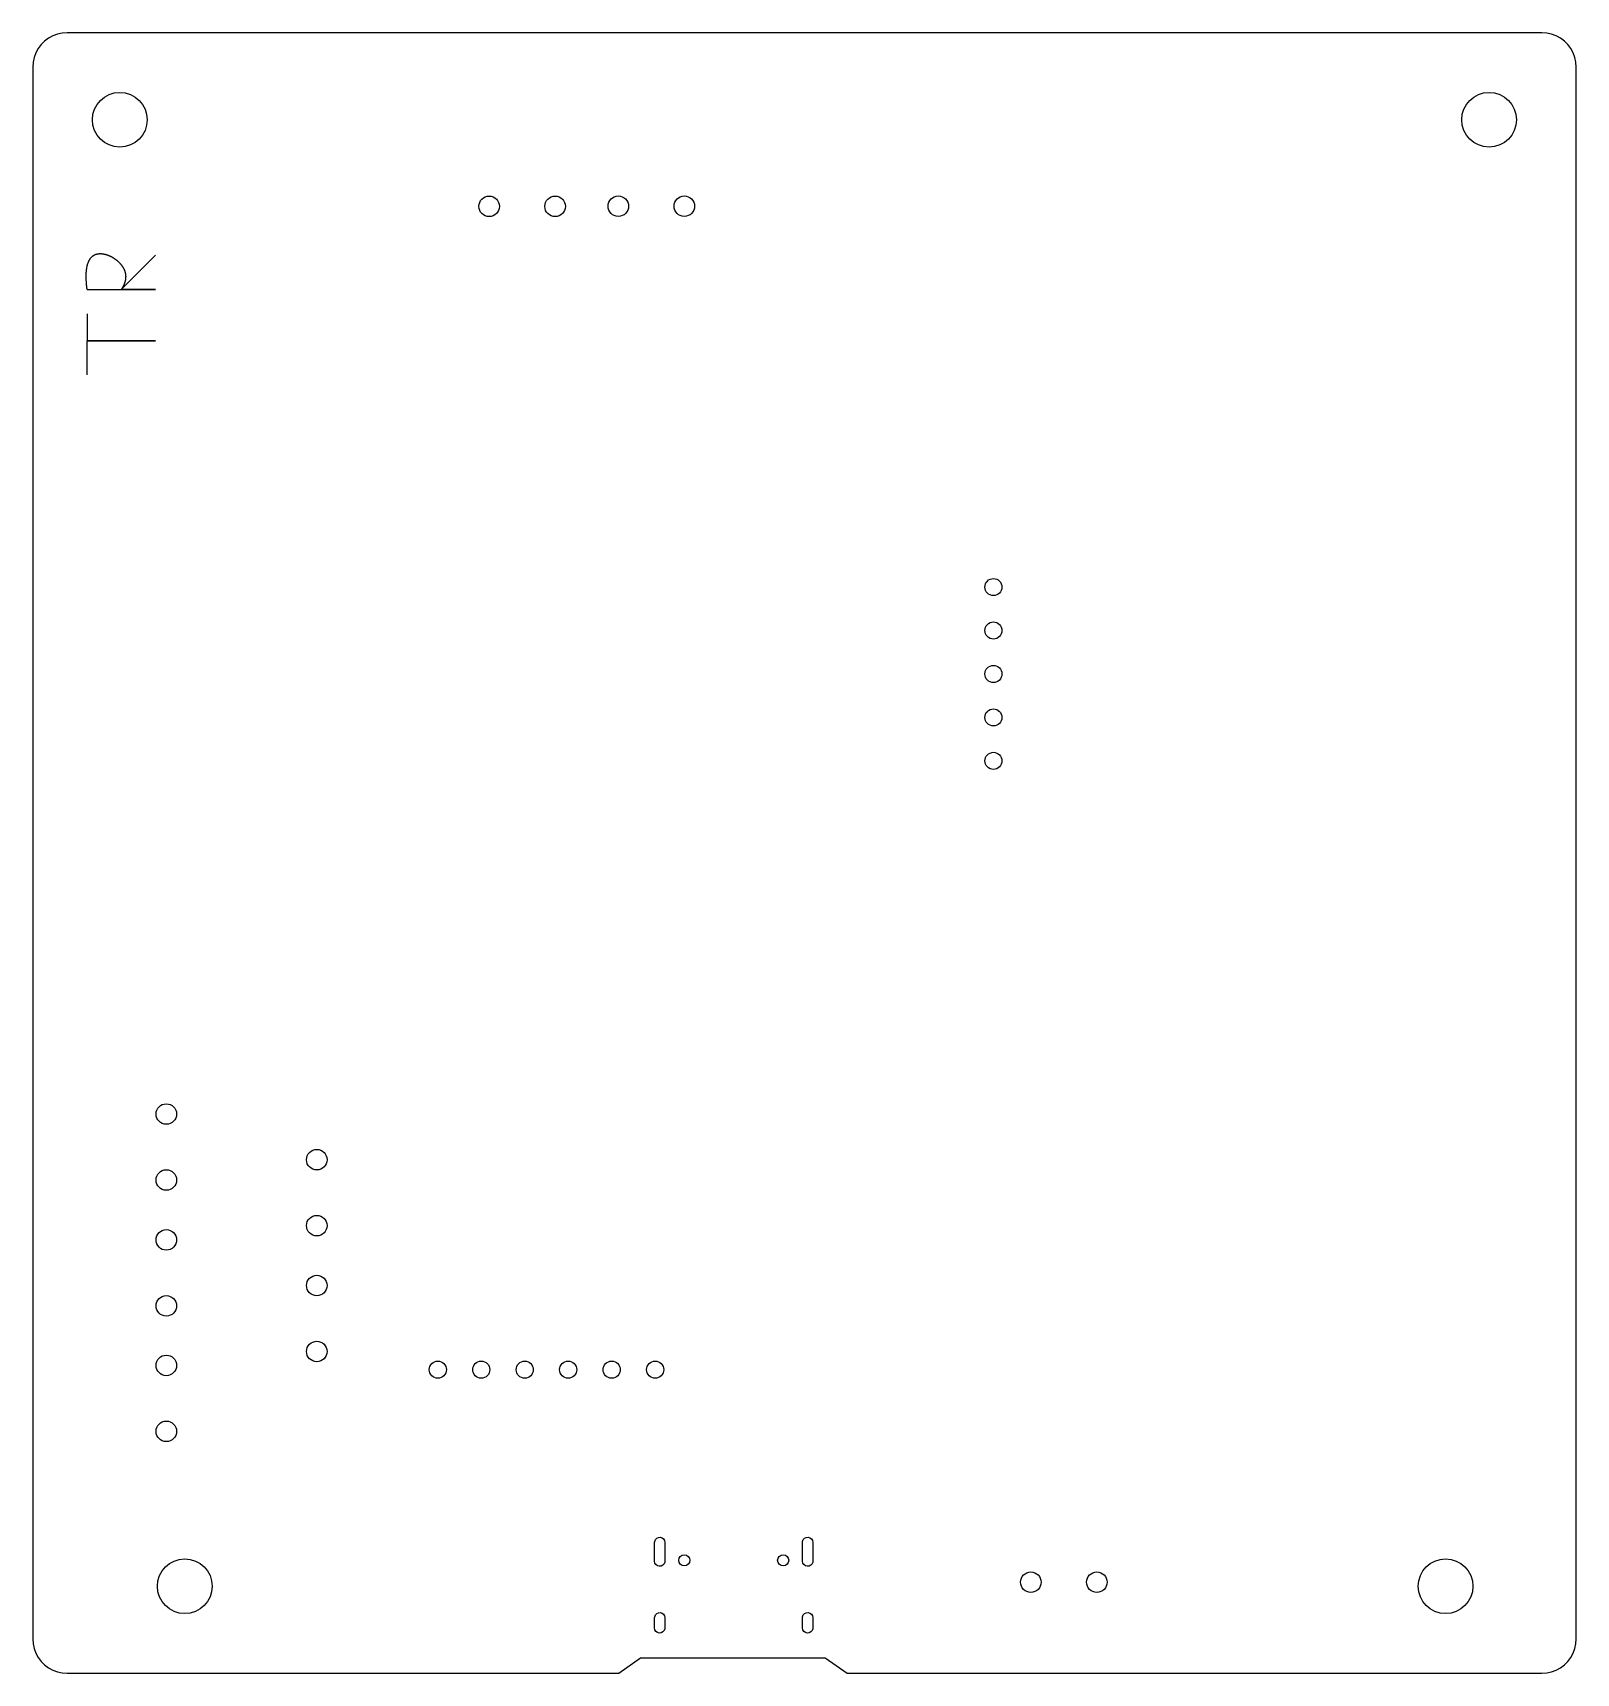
# Model space of a CAD drawing. Header units: millimetres. Extents: x -90.2 to 0, y -95.9 to 0.
import ezdxf

# ---------------------------------------------------------------- set-up
doc = ezdxf.new("R2010")
doc.units = ezdxf.units.MM
doc.layers.get('0').update_dxf_attribs({"linetype": 'CONTINUOUS'})

msp = doc.modelspace()

# ---------------------------------------------------------------- linework, layer by layer
for p, q in [((-85, -15), (-83, -13)), ((-87, -15), (-83, -15)), ((-83, -15), (-85, -15)), ((-87, -16.422), (-87, -18)), ((-87, -20), (-87, -18))]:
    msp.add_line(p, q)
for points in [[(-54.67, -94.986), (-43.875, -94.986), (-42.595, -95.885), (-2, -95.885), (-1.715, -95.865), (-1.437, -95.804), (-1.169, -95.704), (-0.919, -95.568), (-0.69, -95.396), (-0.489, -95.195), (-0.317, -94.966), (-0.181, -94.716), (-0.081, -94.448), (-0.02, -94.17), (0, -93.885), (0, -2), (-0.02, -1.715), (-0.081, -1.437), (-0.181, -1.169), (-0.317, -0.919), (-0.489, -0.69), (-0.69, -0.489), (-0.919, -0.317), (-1.169, -0.181), (-1.437, -0.081), (-1.715, -0.02), (-2, 0), (-88.17, 0), (-88.455, -0.02), (-88.733, -0.081), (-89.001, -0.181), (-89.251, -0.317), (-89.48, -0.489), (-89.681, -0.69), (-89.853, -0.919), (-89.989, -1.169), (-90.089, -1.437), (-90.15, -1.715), (-90.17, -2), (-90.17, -93.885), (-90.15, -94.17), (-90.089, -94.448), (-89.989, -94.716), (-89.853, -94.966), (-89.681, -95.195), (-89.48, -95.396), (-89.251, -95.568), (-89.001, -95.704), (-88.733, -95.804), (-88.455, -95.865), (-88.17, -95.885), (-55.94, -95.875)], [(-87, -18), (-83, -18)], [(-53.246, -89.392), (-53.285, -89.495), (-53.36, -89.577), (-53.458, -89.626), (-53.568, -89.636), (-53.674, -89.606), (-53.762, -89.539), (-53.82, -89.446), (-53.841, -89.337), (-53.841, -88.237), (-53.835, -88.182), (-53.796, -88.079), (-53.721, -87.998), (-53.623, -87.949), (-53.513, -87.939), (-53.407, -87.969), (-53.319, -88.035), (-53.261, -88.129), (-53.24, -88.237), (-53.24, -89.337)], [(-44.606, -89.392), (-44.645, -89.495), (-44.72, -89.577), (-44.818, -89.626), (-44.928, -89.636), (-45.034, -89.606), (-45.122, -89.539), (-45.18, -89.446), (-45.201, -89.337), (-45.201, -88.237), (-45.195, -88.182), (-45.156, -88.079), (-45.081, -87.998), (-44.983, -87.949), (-44.873, -87.939), (-44.767, -87.969), (-44.679, -88.035), (-44.621, -88.129), (-44.6, -88.237), (-44.6, -89.337)], [(-53.246, -93.292), (-53.285, -93.395), (-53.36, -93.477), (-53.458, -93.526), (-53.568, -93.536), (-53.674, -93.506), (-53.762, -93.439), (-53.82, -93.346), (-53.841, -93.237), (-53.841, -92.637), (-53.835, -92.582), (-53.796, -92.479), (-53.721, -92.398), (-53.623, -92.349), (-53.513, -92.339), (-53.407, -92.369), (-53.319, -92.435), (-53.261, -92.529), (-53.24, -92.637), (-53.24, -93.237)], [(-44.606, -93.292), (-44.645, -93.395), (-44.72, -93.477), (-44.818, -93.526), (-44.928, -93.536), (-45.034, -93.506), (-45.122, -93.439), (-45.18, -93.346), (-45.201, -93.237), (-45.201, -92.637), (-45.195, -92.582), (-45.156, -92.479), (-45.081, -92.398), (-44.983, -92.349), (-44.873, -92.339), (-44.767, -92.369), (-44.679, -92.435), (-44.621, -92.529), (-44.6, -92.637), (-44.6, -93.237)]]:
    msp.add_lwpolyline(points, close=True)
for centre, radius in [((-85.09, -5.08), 1.6), ((-5.09, -5.08), 1.6), ((-63.51, -10.146), 0.6), ((-59.655, -10.146), 0.6), ((-55.962, -10.134), 0.6), ((-52.106, -10.134), 0.6), ((-34.049, -32.398), 0.5), ((-34.049, -34.938), 0.5), ((-34.049, -37.478), 0.5), ((-34.049, -40.018), 0.5), ((-34.049, -42.558), 0.5), ((-82.372, -63.202), 0.6), ((-73.581, -65.869), 0.6), ((-82.372, -67.058), 0.6), ((-82.372, -70.558), 0.6), ((-73.581, -69.725), 0.6), ((-73.581, -73.225), 0.6), ((-82.372, -74.413), 0.6), ((-73.581, -77.08), 0.6), ((-82.372, -77.894), 0.6), ((-66.51, -78.143), 0.5), ((-63.97, -78.143), 0.5), ((-61.43, -78.143), 0.5), ((-58.89, -78.143), 0.5), ((-56.35, -78.143), 0.5), ((-53.81, -78.143), 0.5), ((-82.372, -81.75), 0.6), ((-52.111, -89.287), 0.325), ((-46.331, -89.287), 0.325), ((-81.29, -90.805), 1.6), ((-31.862, -90.565), 0.6), ((-28.006, -90.565), 0.6), ((-7.63, -90.805), 1.6)]:
    msp.add_circle(centre, radius)
msp.add_open_spline([(-87, -15), (-87.017, -14.863), (-87.044, -14.599), (-87.064, -14.237), (-87.048, -13.82), (-86.955, -13.413), (-86.793, -13.122), (-86.564, -12.946), (-86.279, -12.883), (-85.957, -12.923), (-85.624, -13.049), (-85.311, -13.242), (-85.045, -13.484), (-84.851, -13.758), (-84.743, -14.051), (-84.727, -14.358), (-84.79, -14.611), (-84.879, -14.804), (-84.957, -14.934), (-85, -15)], degree=5)

doc.saveas('drawing.dxf')
